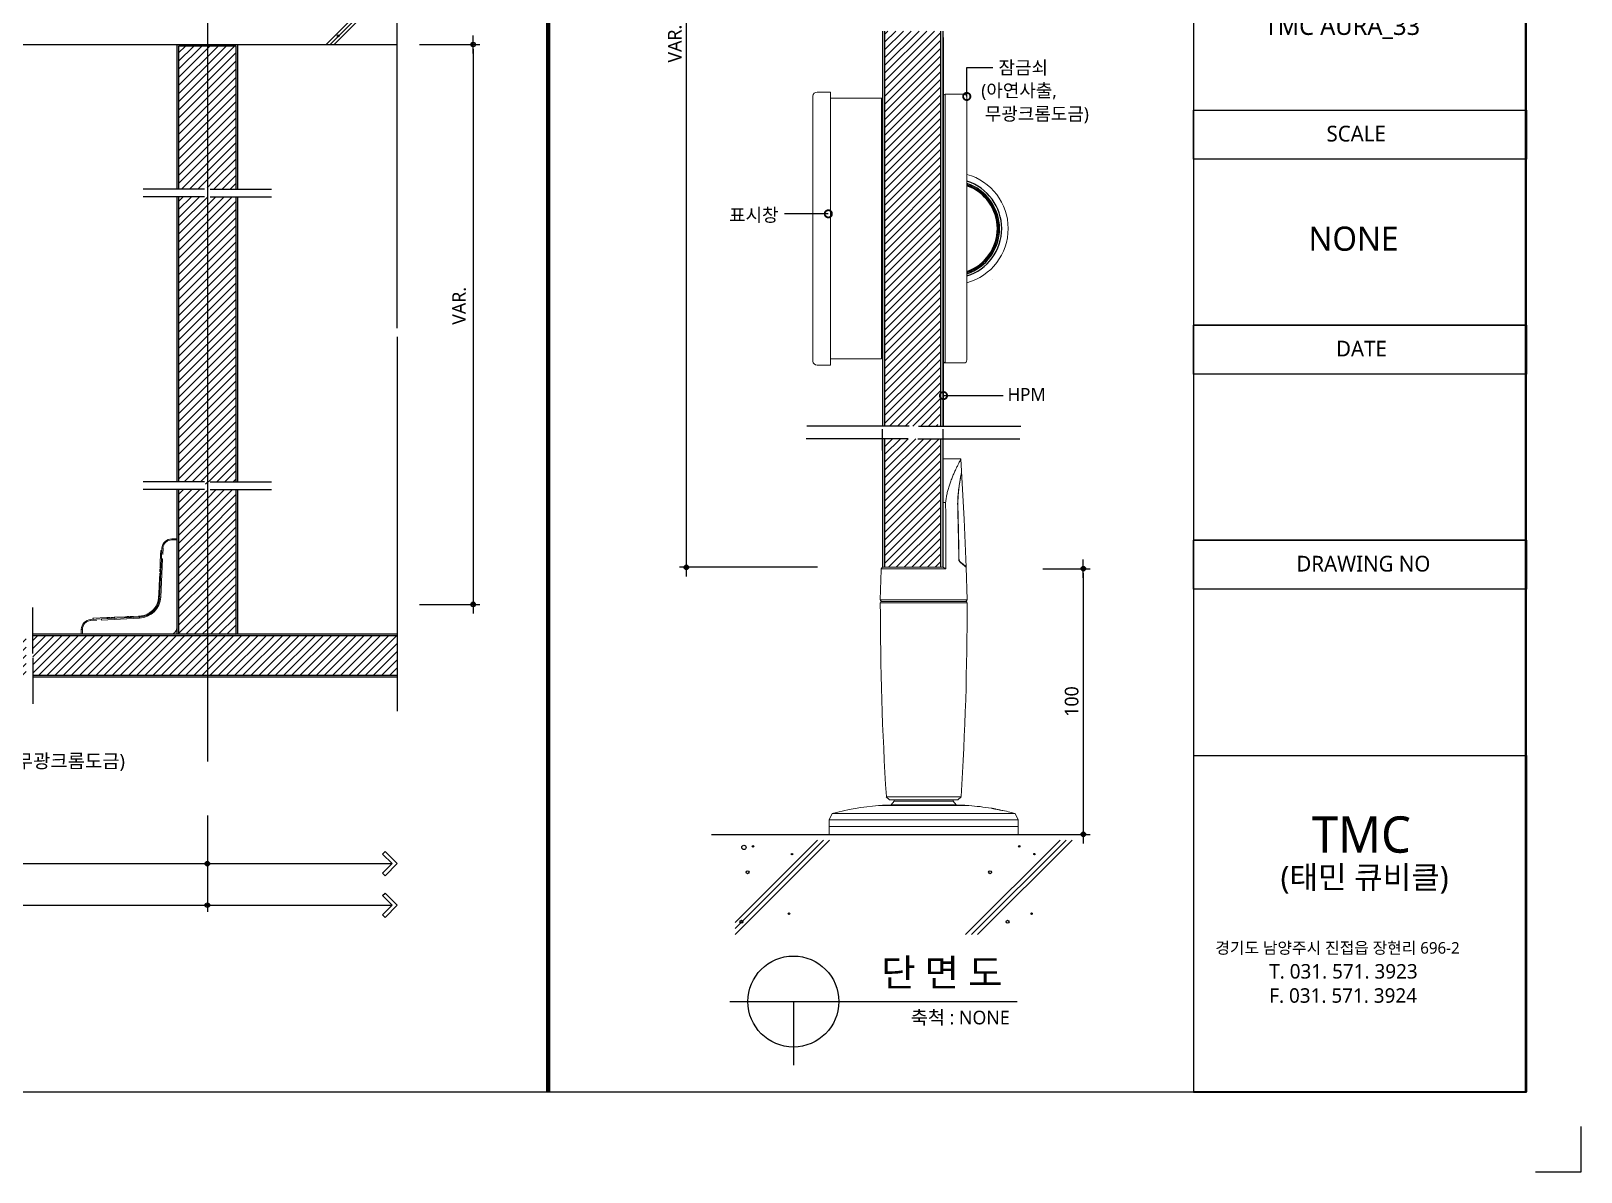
# Model space of a CAD drawing. Extents: x -256 to 8104, y -176 to 5714.
# Drawn here: x 4694 to 8104, y -176 to 2333 of the extents above; entities that cross this region are included whole.
import ezdxf
from ezdxf.enums import TextEntityAlignment as Align

# ---------------------------------------------------------------- set-up
doc = ezdxf.new("R2010")
doc.units = 0
doc.header["$LTSCALE"] = 30
doc.linetypes.add('CEN', pattern=[62, 60, -1, 0, -1])
doc.layers.get('0').update_dxf_attribs({"linetype": 'CONTINUOUS'})
doc.layers.get('DEFPOINTS').update_dxf_attribs({"linetype": 'CONTINUOUS'})
for name, color, linetype in [('C', 2, 'CONTINUOUS'), ('curior-0Line', 252, 'CONTINUOUS'), ('DIM', 7, 'CONTINUOUS'), ('FIN', 5, 'CONTINUOUS'), ('HAT', 8, 'CONTINUOUS'), ('TIT', 3, 'CONTINUOUS'), ('경첩', 4, 'CONTINUOUS'), ('문자', 3, 'CONTINUOUS'), ('잠금쇠(회전형)', 4, 'CONTINUOUS'), ('중심선', 1, 'CEN'), ('치수', 1, 'CONTINUOUS'), ('판넬', 2, 'CONTINUOUS'), ('해치', 8, 'CONTINUOUS')]:
    doc.layers.add(name, color=color, linetype=linetype)
doc.styles.add('돋움', font='malgun.ttf')
doc.dimstyles.new('10', dxfattribs={"dimscale": 10, "dimtxt": 3, "dimasz": 1, "dimexe": 1.5, "dimexo": 2, "dimgap": 1, "dimtad": 1, "dimdec": 0, "dimlunit": 6, "dimtxsty": '돋움', "dimblk": 'DIMDOT', "dimcen": -1, "dimdle": 1.5, "dimclrt": 3, "dimazin": 3, "dimtfac": 1, "dimtdec": 0, "dimtix": 1, "dimtmove": 2, "dimatfit": 3, "dimldrblk": 'DIMDOT', "dimarcsym": 0})
pattern_1 = [(45, (120803.934, -6860.011), (-8.55643, 8.55643), [])]
pattern_2 = [(45, (119996.395, -6971.59), (-8.980256, 8.980256), [])]

# ---------------------------------------------------------------- blocks, each defined once
blk = doc.blocks.new('DIMDOT')
at = {"linetype": 'Continuous'}
blk.add_line((-2, 0), (2, 0), dxfattribs=at)
for radius in [0.5, 0.25]:
    blk.add_circle((0, 0), radius, dxfattribs=at)
blk = doc.blocks.new('*D898')
at = {"layer": 'DEFPOINTS', "color": 0}
for p in [(134766.2, -3366.9), (134457.4, -5670.2), (134766.2, -5670.2)]:
    blk.add_point(p, dxfattribs=at)
at = {"layer": 'DIM', "color": 0, "lineweight": -2, "ltscale": 10}
for p, q in [((134746.2, -3366.9), (134442.4, -3366.9)), ((134457.4, -3376.9), (134457.4, -5660.2)), ((134746.2, -5670.2), (134442.4, -5670.2))]:
    blk.add_line(p, q, dxfattribs=at)
at = {"layer": 'DIM', "color": 0, "lineweight": -2, "xscale": 10, "yscale": 10, "zscale": 10}
for p, rotation in [((134457.4, -3366.9), 90), ((134457.4, -5670.2), 270)]:
    blk.add_blockref('DIMDOT', p, dxfattribs=dict(at, rotation=rotation))
at = {"layer": 'DIM', "color": 3, "insert": (134432.2, -4518.6), "char_height": 30, "attachment_point": 5, "rotation": 90, "style": '돋움'}
blk.add_mtext('VAR.', dxfattribs=at)
blk = doc.blocks.new('A$C13EB2441')
for p, q in [((0.84, 7.37), (0.84, 14.11)), ((0.84, 6.74), (0.84, 0))]:
    blk.add_line(p, q)
blk = doc.blocks.new('_DOTSMALL')
at = {"color": 0, "linetype": 'ByBlock', "const_width": 0.5}
blk.add_lwpolyline([(-0.0625, 0, 1), (0.0625, 0, 1)], format="xyb", close=True, dxfattribs=at)
blk = doc.blocks.new('A$C63EC304E')
at = {"layer": '치수', "color": 1, "xscale": 2.5, "yscale": 2.5, "zscale": 2.5, "rotation": 234.3098741996962}
blk.add_blockref('_DOTSMALL', (0.31, 0.31), dxfattribs=at)
blk = doc.blocks.new('A$C2BC9653E')
at = {"layer": '치수', "xscale": 0.3333333333333333, "yscale": 0.3333333333333333, "zscale": 0.3333333333333333}
blk.add_blockref('A$C63EC304E', (0, 0), dxfattribs=at)
blk = doc.blocks.new('A$C7FC71301')
at = {"layer": '치수', "rotation": 180}
blk.add_blockref('A$C2BC9653E', (0.208, 0.208), dxfattribs=at)
blk = doc.blocks.new('A$C4A20372B')
at = {"layer": '치수'}
blk.add_blockref('A$C7FC71301', (0, 0), dxfattribs=at)
blk = doc.blocks.new('A$C566469F5')
at = {"layer": '치수'}
blk.add_blockref('A$C4A20372B', (0, 0), dxfattribs=at)
blk = doc.blocks.new('A$C7E317CD4')
at = {"layer": '해치', "xscale": 2, "yscale": 2, "zscale": 2}
blk.add_blockref('A$C566469F5', (0, 0), dxfattribs=at)
blk = doc.blocks.new('A$C601D7F27')
at = {"layer": '치수'}
blk.add_blockref('A$C7E317CD4', (0, 0), dxfattribs=at)
blk = doc.blocks.new('A$C38802C08')
at = {"layer": '치수'}
blk.add_blockref('A$C601D7F27', (0, 0), dxfattribs=at)
blk = doc.blocks.new('*D899')
at = {"layer": 'DEFPOINTS', "color": 0}
for p in [(135221.9, -5673.2), (135231, -6257.5), (135330.8, -6257.5)]:
    blk.add_point(p, dxfattribs=at)
at = {"layer": 'DIM', "color": 0, "lineweight": -2, "ltscale": 10}
for p, q in [((135241.9, -5673.2), (135345.8, -5673.2)), ((135330.8, -5683.2), (135330.8, -6247.5)), ((135251, -6257.5), (135345.8, -6257.5))]:
    blk.add_line(p, q, dxfattribs=at)
at = {"layer": 'DIM', "color": 0, "lineweight": -2, "xscale": 10, "yscale": 10, "zscale": 10}
for p, rotation in [((135330.8, -5673.2), 90), ((135330.8, -6257.5), 270)]:
    blk.add_blockref('DIMDOT', p, dxfattribs=dict(at, rotation=rotation))
at = {"layer": 'DIM', "color": 3, "insert": (135305.2, -5965.3), "char_height": 30, "attachment_point": 5, "rotation": 90, "style": '돋움'}
blk.add_mtext('100', dxfattribs=at)
blk = doc.blocks.new('*D904')
at = {"layer": 'DEFPOINTS', "color": 0}
for p in [(128649.8, -6196.1), (133403.7, -6196.1), (133403.7, -6413.2)]:
    blk.add_point(p, dxfattribs=at)
at = {"layer": 'DIM', "color": 0, "lineweight": -2, "ltscale": 10}
for p, q in [((128649.8, -6216.1), (128649.8, -6428.2)), ((133403.7, -6216.1), (133403.7, -6428.2)), ((128659.8, -6413.2), (133393.7, -6413.2))]:
    blk.add_line(p, q, dxfattribs=at)
at = {"layer": 'DIM', "color": 0, "lineweight": -2, "xscale": 10, "yscale": 10, "zscale": 10, "rotation": 180}
blk.add_blockref('DIMDOT', (128649.8, -6413.2), dxfattribs=at)
at = {"layer": 'DIM', "color": 0, "lineweight": -2, "xscale": 10, "yscale": 10, "zscale": 10}
blk.add_blockref('DIMDOT', (133403.7, -6413.2), dxfattribs=at)
at = {"layer": 'DIM', "color": 3, "insert": (131026.8, -6383.6), "char_height": 30, "attachment_point": 5, "style": '돋움'}
blk.add_mtext('설계치수', dxfattribs=at)
blk = doc.blocks.new('*D905')
at = {"layer": 'DEFPOINTS', "color": 0}
for p in [(132252.8, -6196.1), (133403.7, -6196.1), (133403.7, -6321.8)]:
    blk.add_point(p, dxfattribs=at)
at = {"layer": 'DIM', "color": 0, "lineweight": -2, "ltscale": 10}
for p, q in [((132252.8, -6216.1), (132252.8, -6336.8)), ((133403.7, -6216.1), (133403.7, -6336.8)), ((132262.8, -6321.8), (133393.7, -6321.8))]:
    blk.add_line(p, q, dxfattribs=at)
at = {"layer": 'DIM', "color": 0, "lineweight": -2, "xscale": 10, "yscale": 10, "zscale": 10, "rotation": 180}
blk.add_blockref('DIMDOT', (132252.8, -6321.8), dxfattribs=at)
at = {"layer": 'DIM', "color": 0, "lineweight": -2, "xscale": 10, "yscale": 10, "zscale": 10}
blk.add_blockref('DIMDOT', (133403.7, -6321.8), dxfattribs=at)
at = {"layer": 'DIM', "color": 3, "insert": (132828.3, -6292.1), "char_height": 30, "attachment_point": 5, "style": '돋움'}
blk.add_mtext('설계치수', dxfattribs=at)
blk = doc.blocks.new('*D907')
at = {"layer": 'DEFPOINTS', "color": 0}
for p in [(133850.5, -4520.4), (133850.5, -5751.8), (133988.4, -5751.8)]:
    blk.add_point(p, dxfattribs=at)
at = {"layer": 'DIM', "color": 0, "lineweight": -2, "ltscale": 10}
for p, q in [((133870.5, -4520.4), (134003.4, -4520.4)), ((133988.4, -4530.4), (133988.4, -5741.8)), ((133870.5, -5751.8), (134003.4, -5751.8))]:
    blk.add_line(p, q, dxfattribs=at)
at = {"layer": 'DIM', "color": 0, "lineweight": -2, "xscale": 10, "yscale": 10, "zscale": 10}
for p, rotation in [((133988.4, -4520.4), 90), ((133988.4, -5751.8), 270)]:
    blk.add_blockref('DIMDOT', p, dxfattribs=dict(at, rotation=rotation))
at = {"layer": 'DIM', "color": 3, "insert": (133957.6, -5095.2), "char_height": 30, "attachment_point": 5, "rotation": 90, "style": '돋움'}
blk.add_mtext('VAR.', dxfattribs=at)
blk = doc.blocks.new('A$C06B31977')
for p, q in [((1.26, 11.06), (1.26, 21.17)), ((1.26, 10.11), (1.26, 0))]:
    blk.add_line(p, q)
blk = doc.blocks.new('AURA_33', base_point=(128321.5, -6824.2))
at = {"layer": 'HAT'}
h = blk.add_hatch(dxfattribs=at)
h.set_pattern_fill('ANSI31', color=256, scale=3.811219, style=0)
h.set_pattern_definition(pattern_1)
h.paths.add_polyline_path([(134955.6, -4925.8), (134893.6, -4925.8), (134893.6, -5359.8), (134955.6, -5359.8), (134955.6, -5255.5, -0.567825), (134955.6, -5252.1)])
h.paths.add_polyline_path([(135017.5, -4925.8), (134955.6, -4925.8), (134955.6, -5252.1, -0.582142), (134958.6, -5253.8), (135017.5, -5253.8)])
edge = h.paths.add_edge_path()
edge.add_line((135017.5, -5253.8), (134958.6, -5253.8))
edge.add_arc((134956.6, -5253.8), 1.99, -54.3099, 0, ccw=False)
edge.add_arc((134956.6, -5253.8), 1.99, 239.178, 305.6901, ccw=False)
edge.add_line((134955.6, -5255.5), (134955.6, -5359.8))
edge.add_line((134955.6, -5359.8), (135009.6, -5359.8))
edge.add_spline(control_points=[(135009.6, -5359.8), (135012.7, -5351.5), (135015.5, -5344), (135017.5, -5340.4)], knot_values=[0.152076, 0.152076, 0.152076, 0.152076, 0.673721, 0.673721, 0.673721, 0.673721], degree=3, periodic=0)
edge.add_line((135017.5, -5340.4), (135017.5, -5253.8))
h.paths.add_polyline_path([(134955.6, -4490.8), (134893.6, -4490.8), (134893.6, -4925.8), (134955.6, -4925.8)])
edge = h.paths.add_edge_path()
edge.add_line((135017.5, -4490.8), (135007.7, -4490.8))
edge.add_spline(control_points=[(135005, -4498.2), (135005.9, -4495.7), (135006.8, -4493.2), (135007.7, -4490.8)], knot_values=[0, 0, 0, 0, 0.152076, 0.152076, 0.152076, 0.152076], degree=3, periodic=0)
edge.add_line((135007.7, -4490.8), (134955.6, -4490.8))
edge.add_line((134955.6, -4490.8), (134955.6, -4925.8))
edge.add_line((134955.6, -4925.8), (135017.5, -4925.8))
edge.add_line((135017.5, -4925.8), (135017.5, -4490.8))
at = {"layer": 'HAT', "transparency": 33554687}
h = blk.add_hatch(dxfattribs=at)
h.set_pattern_fill('ANSI31', color=256, scale=3.811219, style=0)
h.set_pattern_definition(pattern_1)
h.paths.add_polyline_path([(134945.5, -5387.4), (134893.6, -5387.4), (134893.6, -5670.2), (134955.6, -5670.2), (134955.6, -5387.4)])
h.paths.add_polyline_path([(135017.5, -5387.4), (134966.7, -5387.4), (134955.6, -5387.4), (134955.6, -5670.2), (135017.5, -5670.2)])
at = {"layer": '해치'}
h = blk.add_hatch(dxfattribs=at)
h.set_pattern_fill('ANSI31', color=256, scale=4, style=0)
h.set_pattern_definition([(45, (-142906.685, -62968.201), (-8.9802561, 8.9802561), [])])
edge = h.paths.add_edge_path()
edge.add_line((133403.7, -4523.8), (133341.3, -4523.8))
edge.add_line((133341.3, -4523.8), (133340.4, -4524.7))
edge.add_line((133340.4, -4524.7), (133340.4, -4625.1))
edge.add_line((133340.4, -4625.1), (133383.2, -4625.1))
edge.add_line((133383.2, -4625.1), (133383.2, -4666.6))
edge.add_line((133383.2, -4666.6), (133340.4, -4666.6))
edge.add_line((133340.4, -4666.6), (133340.4, -4838.3))
edge.add_line((133340.4, -4838.3), (133397, -4838.3))
edge.add_spline(control_points=[(133397, -4838.3), (133399.7, -4830.7), (133405.7, -4815.3), (133401.9, -4846.2), (133403.4, -4848.7), (133403.7, -4848.7)], knot_values=[0.456227, 0.456227, 0.456227, 0.456227, 2.847595, 6.178025, 6.737145, 6.737145, 6.737145, 6.737145], degree=3, periodic=0)
edge.add_spline(control_points=[(133403.4, -4848.5), (133403.5, -4845.5), (133403.5, -4842.8), (133403, -4842.4), (133402.9, -4842.4)], knot_values=[0.891967, 0.891967, 0.891967, 0.891967, 1.280656, 1.337888, 1.337888, 1.337888, 1.337888], degree=3, periodic=0)
edge.add_line((133403.7, -4848.7), (133403.7, -4523.8))
edge = h.paths.add_edge_path()
edge.add_line((133467.1, -4523.8), (133403.7, -4523.8))
edge.add_line((133403.7, -4523.8), (133403.7, -4848.7))
edge.add_spline(control_points=[(133403.7, -4848.7), (133404.9, -4848.9), (133407.1, -4844.6), (133409.8, -4838.3)], knot_values=[6.737145, 6.737145, 6.737145, 6.737145, 8.913909, 8.913909, 8.913909, 8.913909], degree=3, periodic=0)
edge.add_spline(control_points=[(133409.8, -4838.3), (133411.8, -4833.5), (133414.1, -4827.5), (133416.5, -4821.6)], knot_values=[8.913909, 8.913909, 8.913909, 8.913909, 10.573873, 10.573873, 10.573873, 10.573873], degree=3, periodic=0)
edge.add_line((133409.8, -4838.3), (133467.1, -4838.3))
edge.add_line((133467.1, -4838.3), (133467.1, -4666.6))
edge.add_line((133467.1, -4666.6), (133424.2, -4666.6))
edge.add_line((133424.2, -4666.6), (133424.2, -4625.1))
edge.add_line((133424.2, -4625.1), (133467.1, -4625.1))
edge.add_line((133467.1, -4625.1), (133467.1, -4523.8))
h.paths.add_polyline_path([(133467.1, -4625.1), (133424.2, -4625.1), (133424.2, -4666.6), (133467.1, -4666.6)], flags=16)
h.paths.add_polyline_path([(133383.2, -4625.1), (133340.4, -4625.1), (133340.4, -4666.6), (133383.2, -4666.6)], flags=16)
h = blk.add_hatch(dxfattribs=at)
h.set_pattern_fill('ANSI31', color=256, scale=4, style=0)
h.set_pattern_definition([(45, (133403.719, -5168.752), (-8.98026, 8.98026), [])])
h.paths.add_polyline_path([(133467.1, -4855.4), (133340.4, -4855.4), (133340.4, -5482.1), (133467.1, -5482.1)])
at = {"layer": '해치', "transparency": 33554687}
h = blk.add_hatch(dxfattribs=at)
h.set_pattern_fill('ANSI31', color=256, scale=4)
h.set_pattern_definition(pattern_2)
edge = h.paths.add_edge_path()
edge.add_spline(control_points=[(133403.7, -5509.7), (133403.4, -5509.6), (133402.3, -5507.9), (133403.2, -5498), (133403.4, -5492.3)], knot_values=[1.337888, 1.337888, 1.337888, 1.337888, 1.524261, 2.245715, 2.245715, 2.245715, 2.245715], degree=3, periodic=0)
edge.add_spline(control_points=[(133403.7, -5492.5), (133403.4, -5492.5), (133401.9, -5490), (133405.7, -5459.1), (133399.7, -5474.5), (133397, -5482.1)], knot_values=[0.152076, 0.152076, 0.152076, 0.152076, 0.338449, 1.448592, 2.245715, 2.245715, 2.245715, 2.245715], degree=3, periodic=0)
edge.add_spline(control_points=[(133403.4, -5492.3), (133403.5, -5489.3), (133403.5, -5486.6), (133403, -5486.2), (133402.9, -5486.2)], knot_values=[0.891967, 0.891967, 0.891967, 0.891967, 1.280656, 1.337888, 1.337888, 1.337888, 1.337888], degree=3, periodic=0)
edge.add_spline(control_points=[(133402.9, -5486.2), (133401.9, -5486.1), (133399.5, -5492.1), (133397, -5499.2)], knot_values=[0.152076, 0.152076, 0.152076, 0.152076, 0.891967, 0.891967, 0.891967, 0.891967], degree=3, periodic=0)
edge.add_spline(control_points=[(133395.3, -5503.7), (133395.9, -5502.2), (133396.4, -5500.7), (133397, -5499.2)], knot_values=[0, 0, 0, 0, 0.152076, 0.152076, 0.152076, 0.152076], degree=3, periodic=0)
edge.add_line((133397, -5499.2), (133340.4, -5499.2))
edge.add_line((133340.4, -5499.2), (133340.4, -5671.7))
edge.add_line((133340.4, -5671.7), (133385.1, -5671.7))
edge.add_line((133385.1, -5671.7), (133385.1, -5713.2))
edge.add_line((133385.1, -5713.2), (133340.4, -5713.2))
edge.add_line((133340.4, -5713.2), (133340.4, -5817.4))
edge.add_line((133340.4, -5817.4), (133403.7, -5817.4))
edge.add_line((133403.7, -5817.4), (133403.7, -5509.7))
h.paths.add_polyline_path([(133467.1, -5671.7), (133422.3, -5671.7), (133422.3, -5713.2), (133467.1, -5713.2)])
h.paths.add_polyline_path([(133385.1, -5671.7), (133340.4, -5671.7), (133340.4, -5713.2), (133385.1, -5713.2)], flags=16)
h = blk.add_hatch(dxfattribs=at)
h.set_pattern_fill('ANSI31', color=256, scale=4)
h.set_pattern_definition(pattern_2)
h.paths.add_polyline_path([(133467.1, -5560.2), (133403.7, -5560.2), (133403.7, -5817.4), (133467.1, -5817.4), (133467.1, -5713.2), (133422.3, -5713.2), (133422.3, -5671.7), (133467.1, -5671.7)])
edge = h.paths.add_edge_path()
edge.add_line((133467.1, -5499.2), (133409.8, -5499.2))
edge.add_spline(control_points=[(133409.8, -5499.2), (133407.1, -5505.5), (133404.9, -5509.9), (133403.7, -5509.7)], knot_values=[2.245715, 2.245715, 2.245715, 2.245715, 2.971303, 2.971303, 2.971303, 2.971303], degree=3, periodic=0)
edge.add_line((133403.7, -5509.7), (133403.7, -5560.2))
edge.add_line((133403.7, -5560.2), (133467.1, -5560.2))
edge.add_line((133467.1, -5560.2), (133467.1, -5499.2))
h = blk.add_hatch(dxfattribs=at)
h.set_pattern_fill('ANSI31', color=256, scale=4, style=0)
h.set_pattern_definition(pattern_2)
h.paths.add_polyline_path([(133019.8, -5869.1), (133019.8, -5859.5), (133019.8, -5820.8), (133403.7, -5820.8), (133403.7, -5907.4), (133019.8, -5907.4)])
edge = h.paths.add_edge_path()
edge.add_line((133005.2, -5869.1), (133005.2, -5859.5))
edge.add_line((133005.2, -5859.5), (133005.2, -5820.8))
edge.add_line((133005.2, -5820.8), (132372.7, -5820.8))
edge.add_line((132372.7, -5820.8), (132372.7, -5862))
edge.add_arc((132372.7, -5864.1), 2.08, -35.6901, 90, ccw=False)
edge.add_arc((132372.7, -5864.1), 2.08, 270, 324.3099, ccw=False)
edge.add_line((132372.7, -5866.2), (132372.7, -5907.4))
edge.add_line((132372.7, -5907.4), (133005.2, -5907.4))
edge.add_line((133005.2, -5907.4), (133005.2, -5869.1))
h.paths.add_polyline_path([(132247.8, -5820.8), (132247.8, -5907.4), (132372.7, -5907.4), (132372.7, -5866.2, -0.610943), (132371, -5862.9, -0.241509), (132372.7, -5862), (132372.7, -5820.8)])
h.paths.add_polyline_path([(133821.4, -5820.8), (133403.7, -5820.8), (133403.7, -5907.4), (133821.4, -5907.4)])
for p, q in [((133821.4, -5144.1), (133821.4, -4367.3)), ((128649.8, -4520.4), (133821.4, -4520.4)), ((133397.1, -4838.3), (133262.3, -4838.3)), ((133409.8, -4838.3), (133544.6, -4838.3)), ((133821.4, -5163.1), (133821.4, -5986.4)), ((133397.1, -5482.1), (133262.3, -5482.1)), ((133409.8, -5482.1), (133544.6, -5482.1)), ((134512.6, -6257.5), (135345.7, -6257.5))]:
    blk.add_line(p, q)
at = {"color": 2}
for p, q in [((136425.6, -6900), (136425.6, -7000)), ((136425.6, -6900), (136425.6, -7000)), ((136425.6, -6900), (136425.6, -7000)), ((136425.6, -7000), (136325.6, -7000)), ((136425.6, -7000), (136325.6, -7000)), ((136425.6, -7000), (136325.6, -7000))]:
    blk.add_line(p, q, dxfattribs=at)
for points in [[(128320.8, -1285.8), (135573.1, -1285.8), (135573.1, -6824.2), (128320.8, -6824.2)], [(128320.8, -1285.8), (135573.1, -1285.8), (135573.1, -6824.2), (128320.8, -6824.2)], [(128320.8, -1285.8), (136302.7, -1285.8), (136302.7, -6824.2), (128320.8, -6824.2)]]:
    blk.add_lwpolyline(points, close=True, dxfattribs=at)
at = {"color": 8, "const_width": 10}
blk.add_lwpolyline([(134153.5, -6824.2), (134153.5, -1285.8)], dxfattribs=at)
at = {"layer": 'C'}
for p, q in [((134893.6, -4490.8), (134893.6, -5359.8)), ((135017.5, -5359.8), (135017.5, -4490.8)), ((134893.6, -5387.4), (134893.6, -5670.2)), ((135017.5, -5670.2), (135017.5, -5387.4)), ((133821.4, -5820.8), (133019.8, -5820.8)), ((133019.8, -5907.4), (133821.4, -5907.4))]:
    blk.add_line(p, q, dxfattribs=at)
at = {"layer": 'curior-0Line'}
blk.add_line((135573.1, -1285.8), (135573.1, -6823.4), dxfattribs=at)
for points in [[(136305.6, -1285.8), (135573.1, -1285.8), (135573.1, -6824.2), (136305.6, -6824.2)], [(135573.5, -4664.9), (136305.6, -4664.9), (136305.6, -4772.7), (135573.5, -4772.7)], [(135573.5, -5610.8), (136305.6, -5610.8), (136305.6, -5137.8), (135573.5, -5137.8)], [(135573.5, -5137.8), (136305.6, -5137.8), (136305.6, -5245.6), (135573.5, -5245.6)], [(135573.5, -6083.7), (136305.6, -6083.7), (136305.6, -5610.8), (135573.5, -5610.8)], [(135573.5, -5610.8), (136305.6, -5610.8), (136305.6, -5718.5), (135573.5, -5718.5)], [(136305.6, -6823.4), (135573.8, -6823.4), (135573.8, -6083.7), (136305.6, -6083.7)]]:
    blk.add_lwpolyline(points, close=True, dxfattribs=at)
at = {"layer": 'DIM', "ltscale": 10}
for p, q in [((133788.9, -6300.7), (133794.6, -6295)), ((133810, -6321.8), (133788.9, -6300.7)), ((133821.4, -6321.8), (133794.6, -6295)), ((133403.7, -6321.8), (133810, -6321.8)), ((133810, -6321.8), (133788.9, -6342.9)), ((133821.4, -6321.8), (133794.6, -6348.6)), ((133788.9, -6342.9), (133794.6, -6348.6)), ((133788.9, -6392.2), (133794.6, -6386.5)), ((133810, -6413.2), (133788.9, -6392.2)), ((133821.4, -6413.2), (133794.6, -6386.5)), ((133403.7, -6413.2), (133810, -6413.2)), ((133810, -6413.2), (133788.9, -6434.3)), ((133788.9, -6434.3), (133794.6, -6440)), ((133821.4, -6413.2), (133794.6, -6440))]:
    blk.add_line(p, q, dxfattribs=at)
at = {"layer": 'FIN', "color": 4, "linetype": 'Continuous', "lineweight": 15}
for p, q in [((135061.5, -5431.5), (135022.3, -5431.5)), ((135022.3, -5431.5), (135022.3, -5527.6)), ((135063, -5458.9), (135061.5, -5431.5)), ((134888.9, -5670.2), (134885.7, -5673.2)), ((134888.9, -5670.2), (135022.3, -5670.2)), ((135075, -5741.8), (135073.3, -5670.1)), ((134887.5, -5745.3), (135071.8, -5745.3)), ((134897.4, -6174.6), (134904.6, -6181.8)), ((135054.7, -6181.8), (134904.6, -6181.8)), ((134914.8, -6184.8), (134908, -6192.7)), ((135051.3, -6192.7), (134908, -6192.7)), ((134914.8, -6181.8), (134914.8, -6184.8)), ((134914.8, -6184.8), (135044.4, -6184.8)), ((135044.4, -6184.8), (135044.4, -6181.8)), ((135051.3, -6192.7), (135044.4, -6184.8)), ((135054.7, -6181.8), (135061.9, -6174.6)), ((134778.1, -6211.6), (134771.6, -6225.8)), ((134771.6, -6225.8), (134771.6, -6240.4)), ((135187.7, -6225.8), (135181.2, -6211.6)), ((135187.7, -6240.4), (135187.7, -6225.8)), ((134771.6, -6240.4), (134771.6, -6257.5)), ((134771.6, -6257.5), (135187.7, -6257.5)), ((135187.7, -6257.5), (135187.7, -6240.4))]:
    blk.add_line(p, q, dxfattribs=at)
at = {"layer": 'FIN', "linetype": 'Continuous', "lineweight": 15}
for p, q in [((135027.9, -5527.6), (135022.3, -5527.6)), ((135054.3, -5530.2), (135054.7, -5530.2)), ((135055.1, -5564.3), (135055.6, -5564.3)), ((135056.5, -5632.5), (135057, -5632.5)), ((135056.7, -5652.3), (135057.3, -5652.3)), ((135056.9, -5652.6), (135057.3, -5652.6)), ((135059.7, -5658.1), (135059, -5658.1)), ((135028.4, -5673.2), (134885.7, -5673.2)), ((135072.6, -5669.5), (135073.3, -5669.5)), ((135075.2, -5748.6), (134884.1, -5748.6)), ((134884.2, -5741.8), (135075.1, -5741.8)), ((135079.2, -6194.2), (134880.1, -6194.2)), ((134882.6, -6194), (135076.7, -6194)), ((134897.4, -6174.6), (135061.9, -6174.6)), ((135187.7, -6225.8), (134771.6, -6225.8)), ((134778.1, -6211.6), (135181.2, -6211.6)), ((135187.7, -6240.4), (134771.6, -6240.4)), ((134771.6, -6240.4), (135187.7, -6240.4)), ((134788.6, -6258.8), (134788.6, -6257.5)), ((134788.7, -6258.8), (134788.6, -6258.8)), ((134788.7, -6258.8), (134788.7, -6257.5)), ((134803.1, -6258.8), (134788.7, -6258.8)), ((134803.1, -6258.8), (134803.1, -6257.5)), ((134803.2, -6258.8), (134803.1, -6258.8)), ((134803.2, -6258.8), (134803.2, -6257.5)), ((135003.5, -6258.8), (135003.5, -6257.5)), ((135010.3, -6258.8), (135003.5, -6258.8)), ((135010.3, -6258.8), (135010.3, -6257.5)), ((135019.8, -6258.8), (135019.8, -6257.5)), ((135020, -6258.8), (135020, -6257.5)), ((135020.2, -6258.8), (135020.2, -6257.5)), ((135020.9, -6258.8), (135020.9, -6257.5)), ((135023.8, -6258.8), (135020.9, -6258.8)), ((135023.8, -6258.8), (135023.8, -6257.5)), ((135024.9, -6258.8), (135023.8, -6258.8)), ((135024.9, -6258.8), (135024.9, -6257.5)), ((135025.8, -6258.8), (135024.9, -6258.8)), ((135025.8, -6258.8), (135025.8, -6257.5)), ((135026.2, -6258.8), (135025.8, -6258.8)), ((135026.2, -6258.8), (135026.2, -6257.5)), ((135026.5, -6258.8), (135026.2, -6258.8)), ((135026.6, -6258.8), (135026.6, -6257.5)), ((135028.6, -6258.8), (135028.6, -6257.5)), ((135031.2, -6258.8), (135031.2, -6257.5)), ((135031.2, -6258.8), (135031.2, -6257.5)), ((135032.2, -6258.8), (135031.3, -6258.8)), ((135032.2, -6258.8), (135032.2, -6257.5)), ((135032.6, -6258.8), (135032.2, -6258.8)), ((135032.6, -6258.8), (135032.6, -6257.5)), ((135033.6, -6258.8), (135032.6, -6258.8)), ((135033.6, -6258.8), (135033.6, -6257.5)), ((135153.4, -6258.8), (135153.4, -6257.5)), ((135155.7, -6258.8), (135155.7, -6257.5)), ((135160.9, -6258.8), (135160.9, -6257.5)), ((135166.1, -6258.8), (135166.1, -6257.5)), ((135168.4, -6258.8), (135168.4, -6257.5))]:
    blk.add_line(p, q, dxfattribs=at)
at = {"layer": 'FIN', "color": 4, "linetype": 'Continuous', "lineweight": 15, "flags": 128}
for points in [[(135073.4, -5669.5), (135069, -5564.5), (135063.1, -5459.6)], [(134885.8, -5673.1), (134885.7, -5675.5), (134884.2, -5741.8)]]:
    blk.add_lwpolyline(points, dxfattribs=at)
at = {"layer": 'FIN', "color": 4, "linetype": 'Continuous', "lineweight": 15}
for centre, radius, start, end in [((134887.5, -5748.7), 3.41, 90, 179.3579), ((134887.6, -5741.8), 3.41, 179.2415, 270), ((141641.4, -5751.9), 6757.2, 179.97182, 183.58587), ((128604.7, -5761), 6470.4, 356.33536, 0.10965), ((135071.7, -5741.8), 3.41, 270, 0.7585), ((135071.8, -5748.7), 3.41, 0.6421, 90), ((134914.8, -6704.6), 511.5, 93.8991, 105.5006), ((134882.8, -6196), 2.05, 94.7479, 116.6788), ((134914.8, -6582), 389.3, 91.0115, 94.7479), ((135044.4, -6582), 389.3, 85.2521, 88.9885), ((135076.5, -6196), 2.05, 63.3212, 85.2521), ((135044.4, -6704.6), 511.5, 80.5831, 86.1009), ((135044.4, -6704.6), 511.5, 74.4994, 78.127)]:
    blk.add_arc(centre, radius, start, end, dxfattribs=at)
at = {"layer": 'FIN', "linetype": 'Continuous', "lineweight": 15}
for points, knots in [([(135027.9, -5527.6), (135028.2, -5524.4), (135028.9, -5517.9), (135030.9, -5508.3), (135033.3, -5498.8), (135036.2, -5489.5), (135039.5, -5480.3), (135043, -5471.3), (135046.6, -5462.7), (135050.3, -5454.7), (135053.7, -5447.4), (135056.6, -5441.4), (135058.9, -5436.7), (135060.4, -5433.6), (135061.3, -5431.8), (135061.4, -5431.6), (135061.5, -5431.5)], [0, 0, 0, 0, 0.0728557, 0.145726, 0.2204904, 0.2952636, 0.3731809, 0.4510923, 0.5310454, 0.610964, 0.6872809, 0.764789, 0.8294418, 0.895744, 0.9479363, 1, 1, 1, 1]), ([(135063.1, -5458.9), (135063.1, -5458.8), (135063.1, -5458.6), (135062.9, -5459.9), (135062.5, -5462.4), (135061.8, -5466), (135060.8, -5471.4), (135059.6, -5478.2), (135058.4, -5485.3), (135056.9, -5495), (135055.6, -5506.2), (135054.6, -5518.9), (135054.4, -5526.4), (135054.3, -5530.2)], [0, 0, 0, 0, 0.009684, 0.084411, 0.139342, 0.19575, 0.292674, 0.392034, 0.480465, 0.568929, 0.750269, 0.874667, 1, 1, 1, 1]), ([(135063.1, -5459.6), (135063.1, -5459.7), (135063.1, -5460), (135062.7, -5462), (135062.2, -5464.8), (135061.4, -5469.2), (135060.4, -5474.8), (135059.4, -5480.8), (135058.1, -5489), (135056.6, -5500.3), (135055.2, -5514.8), (135054.9, -5525.1), (135054.7, -5530.2)], [0, 0, 0, 0, 0.065081, 0.114014, 0.164283, 0.248685, 0.335215, 0.413903, 0.492623, 0.653874, 0.825661, 1, 1, 1, 1]), ([(135028.4, -5673.2), (135028.4, -5672.2), (135028.3, -5647.4), (135028.2, -5598.9), (135028, -5551.4), (135027.9, -5527.6)], [0, 0, 0, 0, 0.020119, 0.51001, 1, 1, 1, 1]), ([(135054.3, -5530.2), (135054.6, -5543.9), (135055.3, -5571.9), (135056.2, -5612.6), (135056.7, -5639.5), (135056.9, -5652.3)], [0, 0, 0, 0, 0.338608, 0.686805, 1, 1, 1, 1]), ([(135054.7, -5530.2), (135054.9, -5535.9), (135055.1, -5544.4), (135055.4, -5555.8), (135055.5, -5561.5), (135055.6, -5564.3)], [0, 0, 0, 0, 0.499998, 0.749999, 1, 1, 1, 1]), ([(135055.6, -5564.3), (135055.7, -5570), (135056, -5581.4), (135056.4, -5604.1), (135056.8, -5621.1), (135057, -5632.5)], [0, 0, 0, 0, 0.250195, 0.500389, 1, 1, 1, 1]), ([(135059.5, -5658.7), (135059.1, -5658.2), (135058.2, -5657.3), (135057.3, -5655.3), (135056.9, -5653.5), (135056.9, -5652.6), (135056.9, -5652.3)], [0, 0, 0, 0, 0.3337457, 0.6692692, 0.9101086, 1, 1, 1, 1]), ([(135057.3, -5652.6), (135057.4, -5653.2), (135057.5, -5654.4), (135058.1, -5656.1), (135058.9, -5657.3), (135059.4, -5657.8), (135059.7, -5658.1)], [0, 0, 0, 0, 0.257997, 0.515126, 0.793816, 1, 1, 1, 1]), ([(135059.5, -5658.7), (135061.3, -5660.1), (135064.7, -5662.9), (135069, -5666.5), (135071.7, -5668.8), (135073, -5669.8), (135073.5, -5670.3), (135073.3, -5670.1), (135073.3, -5670.1)], [0, 0, 0, 0, 0.2109513, 0.4254062, 0.683951, 0.8181289, 0.9522979, 1, 1, 1, 1]), ([(135059.7, -5658.1), (135061.7, -5659.7), (135065.8, -5663.1), (135070.1, -5666.7), (135072.9, -5669.1), (135073.2, -5669.4), (135073.3, -5669.5)], [0, 0, 0, 0, 0.25138, 0.508909, 0.760628, 1, 1, 1, 1]), ([(135020.2, -6258.8), (135020.1, -6258.8), (135020, -6258.8), (135020, -6258.8), (135020, -6258.8)], [0, 0, 0, 0, 0.557964, 1, 1, 1, 1]), ([(135020.9, -6258.8), (135020.8, -6258.8), (135020.5, -6258.8), (135020.3, -6258.8), (135020.2, -6258.8)], [0, 0, 0, 0, 0.561741, 1, 1, 1, 1]), ([(135028.6, -6258.8), (135028.2, -6258.8), (135027.5, -6258.8), (135026.9, -6258.8), (135026.6, -6258.8)], [0, 0, 0, 0, 0.560188, 1, 1, 1, 1]), ([(135031.2, -6258.8), (135030.7, -6258.8), (135029.9, -6258.8), (135029, -6258.8), (135028.6, -6258.8)], [0, 0, 0, 0, 0.559958, 1, 1, 1, 1]), ([(135155.7, -6258.8), (135155, -6258.8), (135153.6, -6258.8), (135153.5, -6258.8), (135153.4, -6258.8)], [0, 0, 0, 0, 0.558554, 1, 1, 1, 1]), ([(135157.7, -6258.8), (135157, -6258.8), (135155.7, -6258.8), (135154.8, -6258.8), (135154.5, -6258.8)], [0, 0, 0, 0, 0.558511, 1, 1, 1, 1]), ([(135160.9, -6258.8), (135159.9, -6258.8), (135158, -6258.8), (135156.4, -6258.8), (135155.7, -6258.8)], [0, 0, 0, 0, 0.559859, 1, 1, 1, 1]), ([(135166.1, -6258.8), (135165.2, -6258.8), (135163.6, -6258.8), (135161.7, -6258.8), (135160.9, -6258.8)], [0, 0, 0, 0, 0.558977, 1, 1, 1, 1]), ([(135168.4, -6258.8), (135168.3, -6258.8), (135168.1, -6258.8), (135166.7, -6258.8), (135166.1, -6258.8)], [0, 0, 0, 0, 0.559094, 1, 1, 1, 1])]:
    blk.add_open_spline(points, degree=3, knots=knots, dxfattribs=at)
at = {"layer": 'FIN', "color": 4, "linetype": 'Continuous', "lineweight": 15}
for points, knots in [([(135022.3, -5527.6), (135022.3, -5535.9), (135022.3, -5552.2), (135022.3, -5576), (135022.3, -5599.6), (135022.3, -5623.2), (135022.3, -5647), (135022.3, -5662.6), (135022.3, -5670.2)], [0, 0, 0, 0, 0.175429, 0.342116, 0.500062, 0.672632, 0.839276, 1, 1, 1, 1]), ([(135128.1, -6199.9), (135128.1, -6199.9), (135128.1, -6199.9), (135128.3, -6199.9), (135128.6, -6200), (135128.7, -6200)], [0, 0, 0, 0, 0.110152, 0.664814, 1, 1, 1, 1]), ([(135128.7, -6200), (135128.9, -6200.1), (135129.4, -6200.1), (135130.5, -6200.3), (135131.7, -6200.5), (135132.7, -6200.7), (135133.2, -6200.8), (135133.4, -6200.8)], [0, 0, 0, 0, 0.2159727, 0.4318558, 0.6498983, 0.8698049, 1, 1, 1, 1]), ([(135137.4, -6201.7), (135136.6, -6201.6), (135135.3, -6201.3), (135133.9, -6201.1), (135133.3, -6201)], [0, 0, 0, 0, 0.585266, 1, 1, 1, 1]), ([(135133.3, -6201), (135133.3, -6201), (135133.3, -6201.1), (135133.3, -6201.3), (135133.3, -6201.4)], [0, 0, 0, 0, 0.495973, 1, 1, 1, 1]), ([(135133.3, -6201.4), (135133.9, -6201.5), (135135.2, -6201.7), (135136.6, -6202), (135137.4, -6202.1)], [0, 0, 0, 0, 0.405872, 1, 1, 1, 1]), ([(135153.8, -6205.2), (135150.9, -6204.5), (135145.5, -6203.4), (135140, -6202.3), (135137.4, -6201.8)], [0, 0, 0, 0, 0.528575, 1, 1, 1, 1]), ([(135137.4, -6202.1), (135137.4, -6202.1), (135137.4, -6202), (135137.4, -6202), (135137.4, -6201.9)], [0, 0, 0, 0, 0.517301, 1, 1, 1, 1]), ([(135137.4, -6201.9), (135140, -6202.4), (135145.5, -6203.5), (135150.9, -6204.7), (135153.8, -6205.3)], [0, 0, 0, 0, 0.470682, 1, 1, 1, 1]), ([(135153.8, -6205.3), (135153.8, -6205.3), (135153.8, -6205.2), (135153.8, -6205.2), (135153.8, -6205.2)], [0, 0, 0, 0, 0.529757, 1, 1, 1, 1])]:
    blk.add_open_spline(points, degree=3, knots=knots, dxfattribs=at)
at = {"layer": 'FIN', "linetype": 'Continuous', "lineweight": 15}
for points in [[(135057, -5632.5), (135057.3, -5652.3)], [(135057.3, -5652.3), (135057.3, -5652.6)], [(135022.3, -5670.2), (135028.4, -5673.2)], [(135020.8, -6258.8), (135020.5, -6258.8)]]:
    blk.add_open_spline(points, degree=1, dxfattribs=at)
at = {"layer": 'FIN', "color": 4, "linetype": 'Continuous', "lineweight": 15}
for points in [[(135128.7, -6200), (135128.3, -6199.9)], [(135133.3, -6200.9), (135137.6, -6201.7)], [(135137.4, -6201.6), (135137.7, -6201.6)]]:
    blk.add_open_spline(points, degree=1, dxfattribs=at)
at = {"layer": 'HAT'}
for radius, start, end in [(109.2, 287.404, 72.596), (104.4, 288.2251, 71.7749), (101.6, 288.7568, 71.2432), (99.7, 289.1292, 70.8708)]:
    blk.add_arc((135042, -4925.3), radius, start, end, dxfattribs=at)
at = {"layer": 'TIT', "color": 7}
for p, q in [((134552.9, -6625.1), (135185.6, -6625.1)), ((134693.3, -6625.1), (134693.3, -6765.1))]:
    blk.add_line(p, q, dxfattribs=at)
blk.add_circle((134692.9, -6625.1), 100, dxfattribs=at)
at = {"layer": '경첩', "color": 4, "linetype": 'Continuous', "lineweight": 15}
for p, q in [((133325.7, -5609.8), (133325.7, -5607.4)), ((133336.4, -5607.4), (133325.7, -5607.4)), ((133325.7, -5609.8), (133336.4, -5609.8)), ((133336.4, -5609.8), (133336.4, -5607.4)), ((133336.4, -5629.8), (133336.4, -5609.8)), ((133302.7, -5651.7), (133298.8, -5735.4)), ((133301, -5638.5), (133299.8, -5663.7)), ((133301, -5638.5), (133303.2, -5640.8)), ((133301.1, -5735.5), (133305.1, -5651.8)), ((133302, -5633), (133303.5, -5634.5)), ((133303.8, -5628.3), (133302.7, -5651.7)), ((133305.5, -5642), (133306.2, -5628.5)), ((133336.4, -5633.1), (133336.4, -5630.8)), ((133336.4, -5633.1), (133336.4, -5803.4)), ((133298.9, -5682.7), (133297.7, -5709.4)), ((133298.9, -5682.7), (133301.2, -5684.9)), ((133299.4, -5673.2), (133299.1, -5679.5)), ((133299.1, -5679.5), (133301.3, -5681.7)), ((133299.4, -5673.2), (133301.6, -5675.4)), ((133299.5, -5670), (133301.8, -5672.3)), ((133299.8, -5663.7), (133302.1, -5666)), ((133296.8, -5728.3), (133296.7, -5729.3)), ((133296.9, -5725.2), (133296.8, -5728.3)), ((133296.8, -5728.3), (133299, -5730.6)), ((133297, -5724.3), (133296.9, -5725.2)), ((133296.9, -5725.2), (133299.2, -5727.4)), ((133297.4, -5715.7), (133297, -5724.3)), ((133297, -5724.3), (133299.2, -5726.5)), ((133297.4, -5715.7), (133299.6, -5717.9)), ((133297.7, -5709.5), (133297.5, -5713.5)), ((133297.5, -5713.5), (133299.7, -5715.7)), ((133297.7, -5709.4), (133299.9, -5711.7)), ((133297.7, -5709.5), (133299.9, -5711.7)), ((133287.4, -5760.2), (133289, -5761.8)), ((133288.8, -5758.3), (133290.4, -5759.9)), ((133291.3, -5754.2), (133293, -5755.9)), ((133292.4, -5752), (133294.1, -5753.7)), ((133293.9, -5748.2), (133295.7, -5750)), ((133295.3, -5743.3), (133297.3, -5745.2)), ((133297.2, -5745.3), (133295.3, -5743.4)), ((133296, -5739.9), (133298, -5741.9)), ((133296.3, -5737.8), (133298.4, -5739.9)), ((133296.7, -5729.3), (133296.5, -5735.3)), ((133296.7, -5729.3), (133299, -5731.5)), ((133170.6, -5783.8), (133147.3, -5784.9)), ((133147.4, -5787.2), (133160.9, -5786.6)), ((133151.9, -5783.1), (133152.7, -5782.3)), ((133151.9, -5783.1), (133153.4, -5784.6)), ((133182.7, -5780.9), (133152.7, -5782.3)), ((133254.4, -5779.8), (133170.6, -5783.8)), ((133170.7, -5786.1), (133254.5, -5782.2)), ((133182.7, -5780.9), (133184.9, -5783.1)), ((133189, -5780.6), (133191.2, -5782.8)), ((133192.1, -5780.4), (133194.4, -5782.7)), ((133223.7, -5779), (133198.4, -5780.1)), ((133198.4, -5780.1), (133200.7, -5782.4)), ((133223.7, -5779), (133225.9, -5781.2)), ((133230, -5778.7), (133232.2, -5780.9)), ((133233.1, -5778.5), (133235.3, -5780.7)), ((133252, -5777.6), (133239.4, -5778.2)), ((133239.4, -5778.2), (133241.6, -5780.4)), ((133254.3, -5777.5), (133252, -5777.6)), ((133252, -5777.6), (133254.2, -5779.9)), ((133263.6, -5776.1), (133265.5, -5777.9)), ((133268.6, -5774.4), (133270.4, -5776.2)), ((133270.9, -5773.4), (133272.7, -5775.2)), ((133275.2, -5771.1), (133276.9, -5772.8)), ((133277.2, -5769.8), (133278.9, -5771.5)), ((133128.7, -5806.8), (133126.4, -5806.8)), ((133126.4, -5806.8), (133126.4, -5817.4)), ((133126.4, -5817.4), (133128.7, -5817.4)), ((133128.7, -5817.4), (133128.7, -5806.8)), ((133128.7, -5817.4), (133148.8, -5817.4)), ((133149.7, -5817.4), (133152.1, -5817.4)), ((133322.4, -5817.4), (133152.1, -5817.4))]:
    blk.add_line(p, q, dxfattribs=at)
at = {"layer": '경첩', "color": 4, "linetype": 'Continuous', "lineweight": 15, "flags": 128}
for points in [[(133301.2, -5633.8), (133301.2, -5634.8), (133301.1, -5635.9), (133301.1, -5637.2), (133301, -5638.5)], [(133301.2, -5633.8), (133301.4, -5633.6), (133301.6, -5633.4), (133301.7, -5633.3), (133301.8, -5633.2), (133301.9, -5633.1), (133302, -5633), (133302, -5633), (133302, -5633)], [(133302.7, -5651.7), (133302.8, -5651.7), (133302.9, -5651.7), (133303.1, -5651.7), (133303.4, -5651.7), (133303.8, -5651.7), (133304.2, -5651.7), (133304.6, -5651.8), (133305.1, -5651.8)], [(133306.2, -5628.5), (133305.7, -5628.4), (133305.3, -5628.4), (133304.9, -5628.4), (133304.5, -5628.4), (133304.2, -5628.4), (133304, -5628.4), (133303.9, -5628.3), (133303.8, -5628.3)], [(133299.8, -5663.7), (133299.8, -5665), (133299.7, -5666.2), (133299.7, -5667.2), (133299.6, -5668.2), (133299.6, -5669), (133299.6, -5669.6), (133299.5, -5669.9), (133299.5, -5670)], [(133297.5, -5713.5), (133297.5, -5714.1), (133297.4, -5714.9), (133297.4, -5715.7)], [(133297.7, -5709.4), (133297.7, -5709.4), (133297.7, -5709.5)], [(133295.3, -5743.3), (133295.3, -5743.3), (133295.3, -5743.3)], [(133296.3, -5737.8), (133296.1, -5739.3), (133296, -5739.9)], [(133298.8, -5735.4), (133298.8, -5735.4), (133299, -5735.4), (133299.2, -5735.4), (133299.5, -5735.5), (133299.8, -5735.5), (133300.2, -5735.5), (133300.7, -5735.5), (133301.1, -5735.5)], [(133147.4, -5787.2), (133147.4, -5786.8), (133147.4, -5786.3), (133147.3, -5785.9), (133147.3, -5785.6), (133147.3, -5785.3), (133147.3, -5785.1), (133147.3, -5784.9), (133147.3, -5784.9)], [(133170.6, -5783.8), (133170.6, -5783.8), (133170.6, -5784), (133170.6, -5784.2), (133170.7, -5784.5), (133170.7, -5784.8), (133170.7, -5785.2), (133170.7, -5785.7), (133170.7, -5786.1)], [(133189, -5780.6), (133188.9, -5780.6), (133188.5, -5780.6), (133187.9, -5780.6), (133187.1, -5780.7), (133186.2, -5780.7), (133185.1, -5780.8), (133183.9, -5780.8), (133182.7, -5780.9)], [(133198.4, -5780.1), (133197.3, -5780.2), (133196.3, -5780.2), (133195.3, -5780.3), (133194.4, -5780.3), (133193.6, -5780.4), (133193, -5780.4), (133192.5, -5780.4), (133192.2, -5780.4), (133192.1, -5780.4)], [(133230, -5778.7), (133229.8, -5778.7), (133229.5, -5778.7), (133228.9, -5778.7), (133228.1, -5778.7), (133227.2, -5778.8), (133226.1, -5778.8), (133224.9, -5778.9), (133223.7, -5779)], [(133239.4, -5778.2), (133238.2, -5778.3), (133237, -5778.3), (133235.9, -5778.4), (133235, -5778.4), (133234.2, -5778.5), (133233.6, -5778.5), (133233.2, -5778.5), (133233.1, -5778.5)], [(133254.4, -5779.8), (133254.4, -5779.9), (133254.4, -5780), (133254.4, -5780.2), (133254.4, -5780.5), (133254.4, -5780.9), (133254.4, -5781.3), (133254.5, -5781.7), (133254.5, -5782.2)]]:
    blk.add_lwpolyline(points, dxfattribs=at)
at = {"layer": '경첩', "color": 4, "linetype": 'Continuous', "lineweight": 15}
for centre, radius, start, end in [((133325.7, -5629.4), 21.9, 90, 177.3017), ((133325.7, -5629.4), 19.6, 90, 177.3017), ((133252.2, -5733.2), 46.7, 272.6983, 357.3017), ((133252.2, -5733.2), 49, 272.6983, 357.3017), ((133252.2, -5733.2), 44.3, 304.3849, 322.5608), ((133252.2, -5733.2), 44.3, 322.5612, 325.6145), ((133252.2, -5733.2), 44.3, 325.6151, 331.8264), ((133252.2, -5733.2), 44.3, 335.0052, 340.234), ((133252.2, -5733.2), 44.3, 340.234, 346.7569), ((133252.2, -5733.2), 44.3, 346.8377, 351.3944), ((133252.2, -5733.2), 44.3, 354.0912, 357.3017), ((133148.3, -5806.8), 21.9, 92.6983, 180), ((133148.3, -5806.8), 19.6, 92.6983, 180), ((133252.2, -5733.2), 44.3, 272.6983, 285), ((133252.2, -5733.2), 44.3, 284.9998, 291.7506), ((133252.2, -5733.2), 44.3, 294.9948, 301.2998), ((133252.2, -5733.2), 44.3, 301.2991, 304.3858), ((133322.4, -5803.4), 14, 270, 0)]:
    blk.add_arc(centre, radius, start, end, dxfattribs=at)
at = {"layer": '잠금쇠(회전형)', "linetype": 'Continuous', "lineweight": 15}
for p, q in [((134735.6, -4633.8), (134735.6, -5216.8)), ((134745.1, -4625.2), (134774.5, -4625.2)), ((134774.5, -4625.2), (134774.5, -5225.4)), ((135022.3, -4634.7), (135022.3, -5220.7)), ((135027, -4629.9), (135068, -4629.9)), ((135027, -5220.7), (135027, -4629.9)), ((135074.7, -4636.6), (135074.7, -5214)), ((134887, -4638.7), (134774.5, -4638.7)), ((134887, -4638.7), (134887, -5211.8)), ((134888.9, -5209.2), (134888.9, -4641.4)), ((135130.7, -5036.2), (135130.7, -5036.3)), ((134887, -5211.8), (134774.5, -5211.8)), ((134774.5, -5225.4), (134745.1, -5225.4)), ((135068, -5220.7), (135027, -5220.7))]:
    blk.add_line(p, q, dxfattribs=at)
for centre, radius, start, end in [((134745.1, -4634.7), 9.53, 90, 174.5584), ((135027, -4634.7), 4.76, 90, 180), ((135068, -4636.6), 6.67, 0, 90), ((134886, -4641.4), 2.86, 0, 69.2996), ((135042, -4925.3), 123.5, 285.3368, 74.6632), ((134745.1, -5215.9), 9.53, 185.4416, 270), ((134886, -5209.2), 2.86, 290.7004, 0), ((135027, -5215.9), 4.76, 180, 270), ((135068, -5214), 6.67, 270, 0)]:
    blk.add_arc(centre, radius, start, end, dxfattribs=at)
at = {"layer": '중심선'}
blk.add_line((133403.7, -4365), (133403.7, -6096.9), dxfattribs=at)
at = {"layer": '치수'}
for p, q in [((135074.4, -4634.8), (135074.4, -4571)), ((135074.4, -4571), (135131.9, -4571)), ((134769.8, -4892.8), (134673.2, -4892.8)), ((135022.3, -5292.6), (135154.1, -5292.6))]:
    blk.add_line(p, q, dxfattribs=at)
at = {"layer": '판넬', "color": 1}
for p, q in [((134888.9, -4490.8), (134888.9, -5359.8)), ((135022.3, -5359.8), (135022.3, -4490.8)), ((133336.4, -4520.4), (133336.4, -4838.3)), ((133471.1, -4838.3), (133471.1, -4520.4)), ((135022.3, -4505), (135022.3, -5359.8)), ((133336.4, -4855.4), (133336.4, -5171.1)), ((133471.1, -5171.1), (133471.1, -4855.4)), ((133336.4, -5171.1), (133336.4, -5482.1)), ((133471.1, -5482.1), (133471.1, -5171.1)), ((134888.9, -5413.2), (134888.9, -5366.2)), ((134888.9, -5387.4), (134888.9, -5670.2)), ((135022.3, -5413.2), (135022.3, -5366.2)), ((135022.3, -5670.2), (135022.3, -5387.4)), ((133336.4, -5499.2), (133336.4, -5817.4)), ((133471.1, -5817.4), (133471.1, -5499.2)), ((133821.4, -5817.4), (133019.8, -5817.4)), ((133019.8, -5910.8), (133821.4, -5910.8))]:
    blk.add_line(p, q, dxfattribs=at)
at = {"layer": '판넬'}
for p, q in [((133340.4, -4523.8), (133340.4, -4838.3)), ((133467.1, -4523.8), (133340.4, -4523.8)), ((133467.1, -4838.3), (133467.1, -4523.8)), ((133340.4, -4855.4), (133340.4, -5171.1)), ((133467.1, -5171.1), (133467.1, -4855.4)), ((133340.4, -5171.1), (133340.4, -5482.1)), ((133467.1, -5482.1), (133467.1, -5171.1)), ((133340.4, -5499.2), (133340.4, -5817.4)), ((133467.1, -5817.4), (133467.1, -5499.2))]:
    blk.add_line(p, q, dxfattribs=at)
at = {"layer": '해치'}
for p, q in [((133665.1, -4520.4), (133818.3, -4367.3)), ((133682.8, -4520.4), (133821.4, -4381.8)), ((134564.8, -6451.5), (134746, -6270.3)), ((134564.8, -6478), (134772.5, -6270.3)), ((135071.7, -6478), (135279.5, -6270.3)), ((135098.2, -6478), (135306, -6270.3))]:
    blk.add_line(p, q, dxfattribs=at)
at = {"layer": '해치', "color": 2}
for p, q in [((133674, -4520.4), (133821.4, -4373)), ((134564.8, -6464.8), (134759.3, -6270.3)), ((135085, -6478), (135292.8, -6270.3))]:
    blk.add_line(p, q, dxfattribs=at)
at = {"layer": '해치'}
for centre, radius in [((133691.6, -4501.3), 2.24), ((134584.2, -6286.1), 4.8), ((134604.1, -6283.8), 1.6), ((134689.8, -6300.9), 1.6), ((135189.7, -6283.8), 1.6), ((135223.3, -6300.9), 1.6), ((134592.2, -6340.8), 3.2), ((135125.7, -6340.8), 3.2), ((134683.4, -6432), 1.6), ((135216.9, -6432), 1.6), ((134578.5, -6449.6), 3.2), ((135164.1, -6449.6), 3.2)]:
    blk.add_circle(centre, radius, dxfattribs=at)
at = {"rotation": 270}
for p, xscale, yscale, zscale in [((133262.3, -4838.7), 20, 20, 20), ((134720.7, -5359.5), 33.34816454184198, 33.34816454184198, 33.34816454184198), ((134722.6, -5331.9), 33.34816454184198, 33.34816454184198, 33.34816454184198), ((133262.3, -5482.5), 20, 20, 20)]:
    blk.add_blockref('A$C13EB2441', p, dxfattribs=dict(at, xscale=xscale, yscale=yscale, zscale=zscale))
at = {"xscale": 10, "yscale": 10, "zscale": 10}
blk.add_blockref('A$C06B31977', (133007.3, -5970.2), dxfattribs=at)
at = {"layer": '해치', "xscale": -19.0560940239097, "yscale": 19.0560940239097, "zscale": 19.0560940239097}
for p in [(135078.4, -4638.7), (134773.8, -4896.8)]:
    blk.add_blockref('A$C38802C08', p, dxfattribs=at)
at = {"layer": '해치', "xscale": -19.0560940239097, "yscale": 19.0560940239097, "zscale": 19.0560940239097, "rotation": 180}
blk.add_blockref('A$C38802C08', (135019.2, -5288.6), dxfattribs=at)
at = {"layer": 'curior-0Line', "color": 3, "width": 510.128, "attachment_point": 1}
for s, insert, char_height in [('{\\f맑은 고딕;TMC AURA_33}', (135729.2, -4459.4), 40), ('{\\f맑은 고딕|c129|p50;\\C3;NONE\\C0;}', (135826.1, -4920.9), 53.161)]:
    blk.add_mtext(s, dxfattribs=dict(at, insert=insert, char_height=char_height))
at = {"layer": 'curior-0Line', "color": 8, "char_height": 34.554, "attachment_point": 1}
for s, insert, width in [('{\\fMalgun Gothic|b0|i0|c129|p50;\\C0;SCALE}', (135865.8, -4699.1), 191.895), ('{\\fMalgun Gothic|b0|i0|c129|p50;\\C0;DATE}', (135886.8, -5172), 397.448), ('{\\fMalgun Gothic|b0|i0|c129|p50;\\C0;DRAWING NO}', (135799.5, -5644.9), 453.028)]:
    blk.add_mtext(s, dxfattribs=dict(at, insert=insert, width=width))
at = {"layer": 'TIT', "style": '돋움'}
for s, height, p in [('(태민 큐비클)', 50, (136134.5, -6376.7)), ('단 면 도', 60, (135152.7, -6591.5))]:
    blk.add_text(s, height=height, dxfattribs=at).set_placement(p, align=Align.RIGHT)
blk.add_text('축척 : NONE', height=30, dxfattribs=at).set_placement((134951.1, -6675.3))
at = {"layer": '문자', "style": '돋움'}
for s, height, p in [('잠금쇠', 28.9, (135198.6, -4570.9)), ('무광크롬도금)', 28.9, (135228.6, -4674.2)), ('표시창', 28.9, (134605.8, -4895.1)), ('(아연사출,무광크롬도금)', 30.337, (133014.9, -6097.5))]:
    blk.add_text(s, height=height, dxfattribs=at).set_placement(p, align=Align.MIDDLE)
at = {"layer": '문자', "color": 3, "style": '돋움'}
blk.add_text('(아연사출,', height=28.9, dxfattribs=at).set_placement((135189.4, -4622.8), align=Align.MIDDLE)
at = {"layer": '문자', "style": '돋움'}
blk.add_text('HPM', height=28.58, dxfattribs=at).set_placement((135164.3, -5304.4))
at = {"layer": '문자', "color": 3, "style": '돋움'}
blk.add_text('TMC', height=80, dxfattribs=at).set_placement((136051.5, -6297.8), align=Align.RIGHT)
at = {"layer": '문자', "color": 3, "insert": (135621.2, -6494.4), "char_height": 25.517, "width": 722.929, "attachment_point": 1}
blk.add_mtext('{\\f맑은 고딕|c129|p50;\\C256;경기도 남양주시 진접읍 장현리 696-2}', dxfattribs=at)
at = {"layer": '문자', "insert": (135729, -6542.7), "char_height": 31.896, "width": 581.466, "attachment_point": 1}
blk.add_mtext('{\\f맑은 고딕|c129|p50;\\C0; \\C256;T. 031. 571. 3923\\f굴림|c129|p50;       \\P\\f맑은 고딕|c129|p50; F. 031. 571. 3924\\C0;}', dxfattribs=at)
at = {"layer": 'DIM', "ltscale": 10}
for base, p1, p2, text, picture, middle in [((134457.4, -5670.2), (134766.2, -3366.9), (134766.2, -5670.2), 'VAR.', '*D898', (134432.2, -4518.6)), ((135330.8, -6257.5), (135221.9, -5673.2), (135231, -6257.5), '100', '*D899', (135305.2, -5965.3))]:
    dim = blk.add_linear_dim(base=base, p1=p1, p2=p2, angle=90, text=text, dimstyle='10', override={"dimtxsty": '돋움'}, dxfattribs=at)
    dim.commit()
    dim.dimension.update_dxf_attribs({"geometry": picture, "text_midpoint": middle})
dim = blk.add_linear_dim(base=(133988.4, -5751.8), p1=(133850.5, -4520.4), p2=(133850.5, -5751.8), angle=90, text='VAR.', dimstyle='10', override={"dimtxsty": '돋움'}, dxfattribs=at)
dim.commit()
dim.dimension.update_dxf_attribs({"geometry": '*D907', "text_midpoint": (133957.6, -5095.2), "dimtype": 160})
for base, p1, picture, middle in [((133403.7, -6413.2), (128649.8, -6196.1), '*D904', (131026.8, -6383.6)), ((133403.7, -6321.8), (132252.8, -6196.1), '*D905', (132828.3, -6292.1))]:
    dim = blk.add_linear_dim(base=base, p1=p1, p2=(133403.7, -6196.1), text='설계치수', dimstyle='10', override={"dimtxsty": '돋움'}, dxfattribs=at)
    dim.commit()
    dim.dimension.update_dxf_attribs({"geometry": picture, "text_midpoint": middle})

msp = doc.modelspace()

# ---------------------------------------------------------------- block references
msp.add_blockref('AURA_33', (0, 0))

doc.saveas('drawing.dxf')
